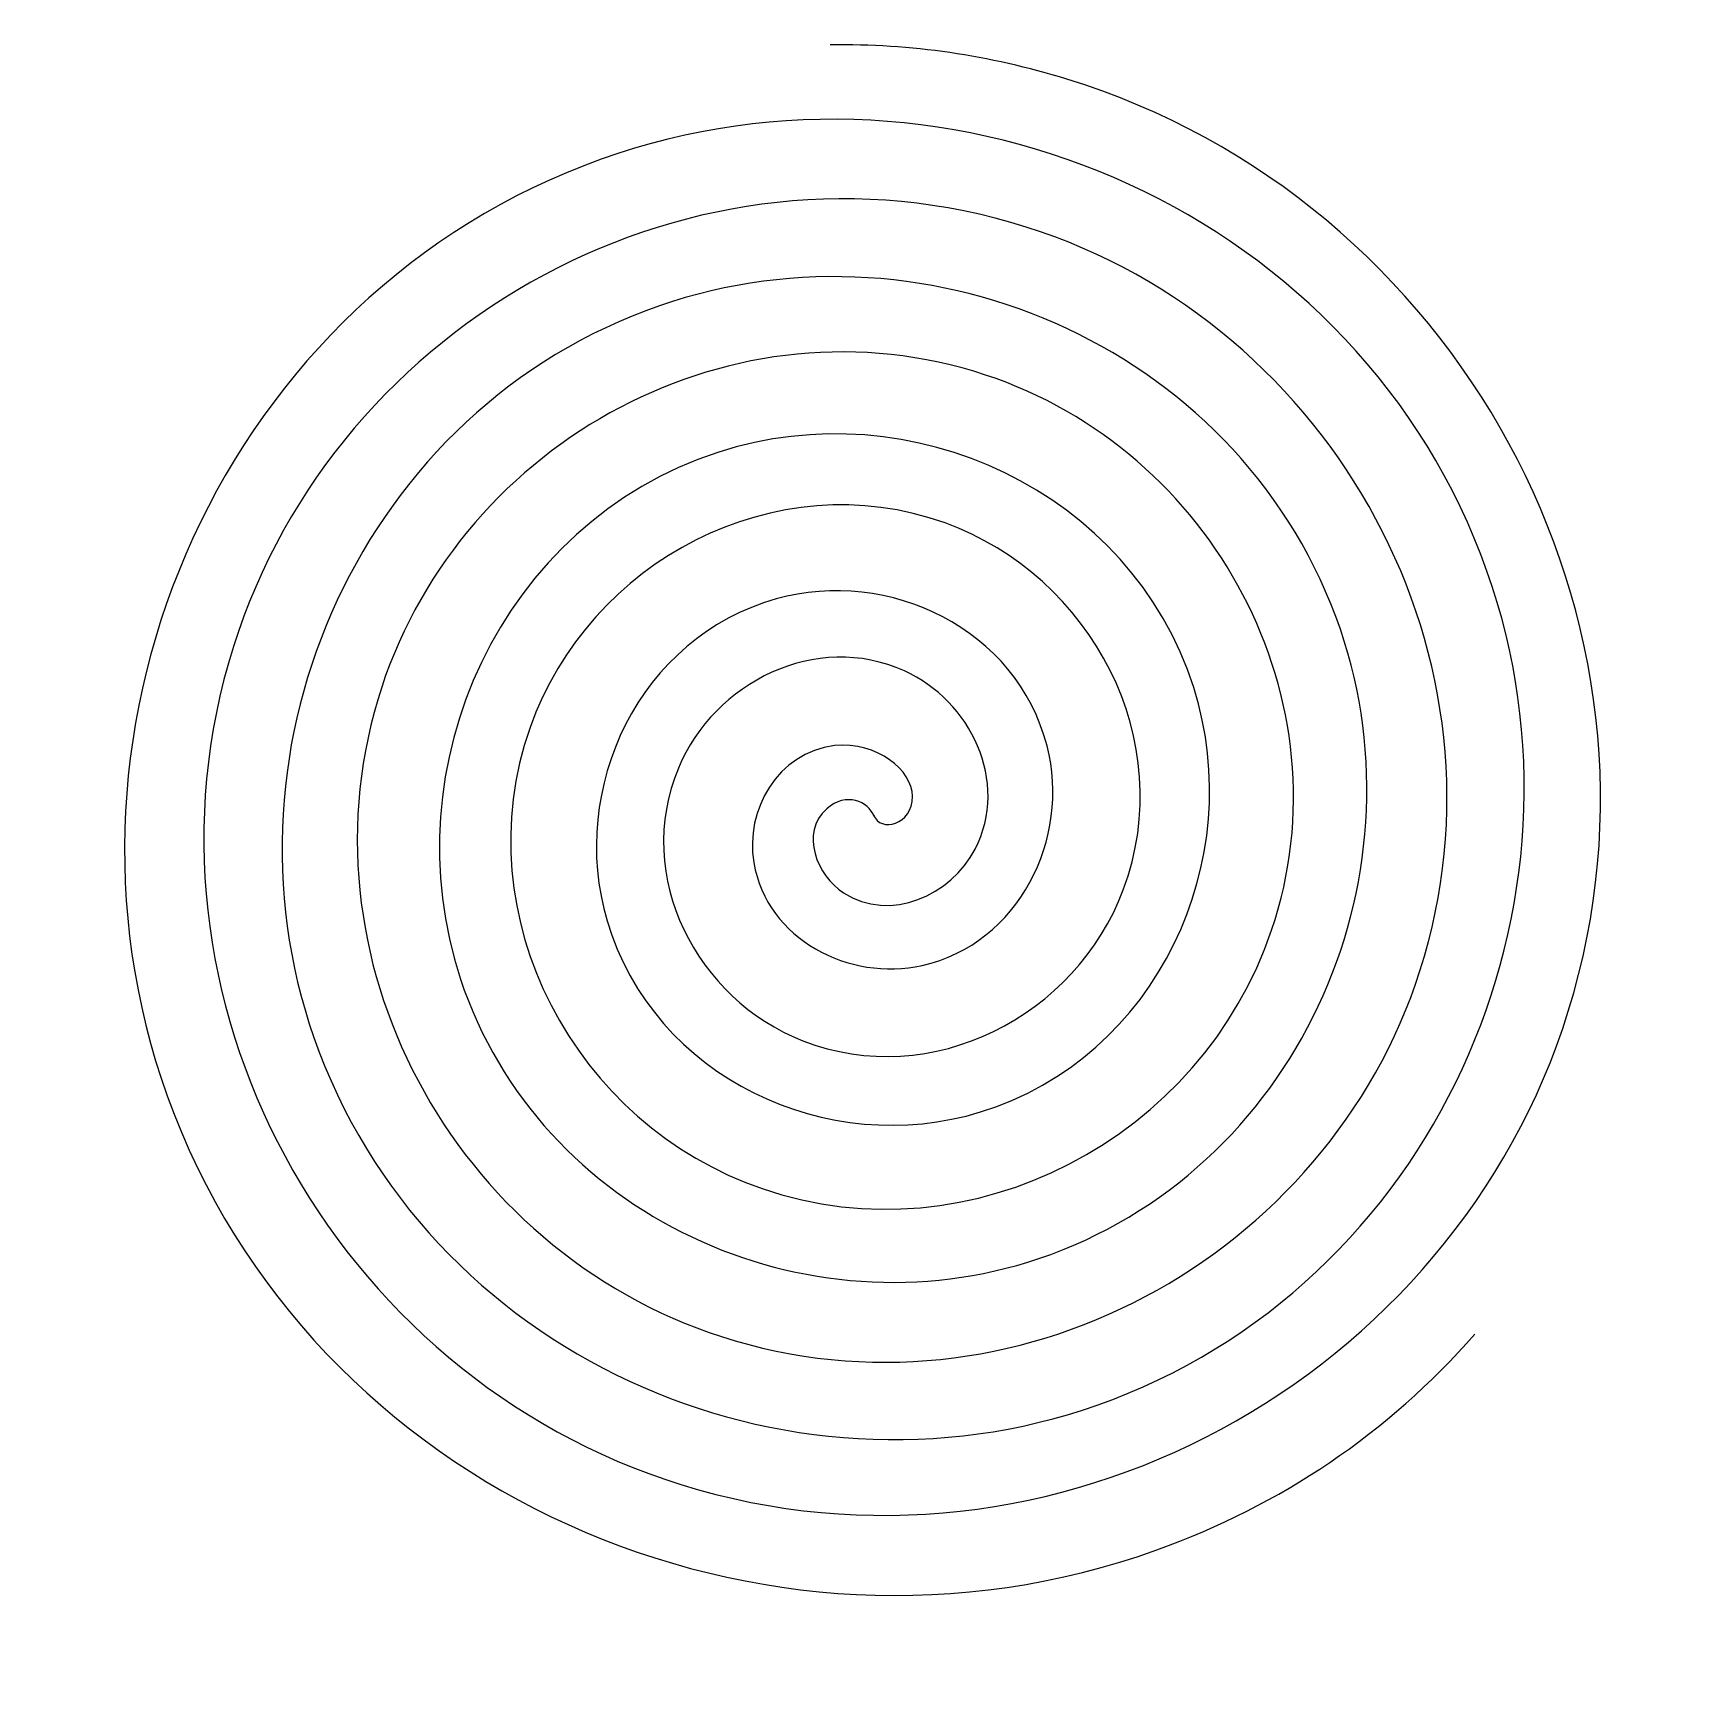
# Model space of a CAD drawing. Extents: x 0.6 to 44.3, y 0.5 to 44.3.
import ezdxf

# ---------------------------------------------------------------- set-up
doc = ezdxf.new("R2010")
doc.units = 0
doc.layers.add('Layer_1', color=7, linetype='CONTINUOUS')

msp = doc.modelspace()

# ---------------------------------------------------------------- linework, layer by layer
at = {"layer": 'Layer_1', "color": 7}
for points in [[(38.968268, 30.06213), (35.631322, 39.46091), (24.907897, 44.26085), (15.596683, 40.93319)], [(27.882356, 43.04753), (25.834555, 43.67771), (23.777338, 43.98393), (21.63475, 43.94928)], [(41.113298, 18.44011), (44.320133, 28.75513), (38.145168, 39.88932), (27.882356, 43.04753)], [(26.810497, 39.14214), (18.073, 41.90703), (8.614977, 36.71212), (5.88965, 28.0663)], [(15.596683, 40.93319), (5.671172, 37.38598), (0.606362, 26.04782), (4.143066, 16.20944)], [(35.098803, 28.52294), (32.603861, 35.81506), (24.33804, 39.556), (17.135881, 37.06372)], [(37.19956, 19.50968), (39.825193, 27.69641), (34.942029, 36.569), (26.810497, 39.14214)], [(25.73863, 35.23676), (19.13445, 37.42297), (11.941305, 33.51613), (9.803387, 26.99672)], [(17.135881, 37.06372), (9.317147, 34.35808), (5.311564, 25.47812), (8.012531, 17.74863)], [(33.285822, 20.57926), (35.332197, 26.63699), (31.739346, 33.2503), (25.73863, 35.23676)], [(31.22933, 26.98376), (29.579587, 32.17014), (23.76727, 34.85362), (18.675068, 33.19425)], [(18.675068, 33.19425), (12.962383, 31.3327), (10.014787, 24.90765), (11.881994, 19.28782)], [(24.666771, 31.33137), (20.197414, 32.94281), (15.264514, 30.32106), (13.717125, 25.92714)], [(29.372084, 21.64884), (30.844343, 25.57552), (28.537888, 29.93563), (24.666771, 31.33137)], [(27.359867, 25.44457), (26.566176, 28.52786), (23.193778, 30.15864), (20.214252, 29.32478)], [(28.679789, 8.0427), (37.551848, 11.16933), (42.086949, 21.27813), (38.968268, 30.06213)], [(20.214252, 29.32478), (16.60565, 28.31487), (14.712617, 24.3352), (15.751467, 20.827)], [(23.594902, 27.42599), (21.267259, 28.4776), (18.577182, 27.1292), (17.630863, 24.85756)], [(27.140594, 11.91217), (33.906162, 14.19625), (37.382533, 21.84815), (35.098803, 28.52294)], [(5.88965, 28.0663), (2.973571, 18.81537), (8.502526, 8.81215), (17.699652, 5.94635)], [(25.458347, 22.71841), (26.380703, 24.50186), (25.341274, 26.63698), (23.594902, 27.42599)], [(9.803387, 26.99672), (7.467738, 19.87435), (11.705472, 12.13183), (18.771519, 9.85173)], [(25.601407, 15.78164), (30.261653, 17.21904), (32.681239, 22.41933), (31.22933, 26.98376)], [(13.717125, 25.92714), (11.958879, 20.9345), (14.907705, 15.44903), (19.843378, 13.75712)], [(21.753439, 25.45532), (20.251437, 25.26371), (19.383698, 23.75248), (19.620929, 22.36618)], [(23.811154, 24.11436), (23.803454, 24.79877), (22.88557, 25.5612), (21.753439, 25.45532)], [(24.06222, 19.65112), (26.620749, 20.22528), (27.990586, 22.99438), (27.359867, 25.44457)], [(17.630863, 24.85756), (16.440021, 21.99894), (18.107695, 18.7589), (20.915247, 17.66251)], [(22.797318, 23.58278), (22.644757, 23.99094), (22.059329, 24.2305), (21.544601, 23.78799)], [(22.779813, 23.62477), (22.954176, 23.14778), (23.819705, 23.35433), (23.811154, 24.11436)], [(21.544601, 23.78799), (20.827985, 23.13954), (21.295093, 22.01586), (21.987106, 21.5679)], [(19.620929, 22.36618), (19.969079, 20.33175), (22.142617, 19.22033), (24.06222, 19.65112)], [(21.987106, 21.5679), (23.224903, 20.76662), (24.829837, 21.5031), (25.458347, 22.71841)], [(20.915247, 17.66251), (24.315556, 16.33465), (28.12278, 18.31681), (29.372084, 21.64884)], [(15.751467, 20.827), (16.975712, 16.69272), (21.564961, 14.53666), (25.601407, 15.78164)], [(19.843378, 13.75712), (25.380456, 11.85906), (31.442571, 15.12277), (33.285822, 20.57926)], [(11.881994, 19.28782), (13.954959, 13.04873), (20.993236, 9.83681), (27.140594, 11.91217)], [(18.771519, 9.85173), (26.442464, 7.37646), (34.767709, 11.92713), (37.19956, 19.50968)], [(17.699652, 5.94635), (27.503563, 2.89148), (38.094828, 8.73091), (41.113298, 18.44011)], [(8.012531, 17.74863), (10.928713, 9.40324), (20.423027, 5.13294), (28.679789, 8.0427)], [(4.143066, 16.20944), (7.900451, 5.75716), (19.8885, 0.47421), (30.254054, 4.22001)], [(30.254054, 4.22001), (33.550115, 5.41112), (36.330531, 7.28977), (38.650318, 9.9158)]]:
    msp.add_open_spline(points, degree=3, dxfattribs=at)

doc.saveas('drawing.dxf')
